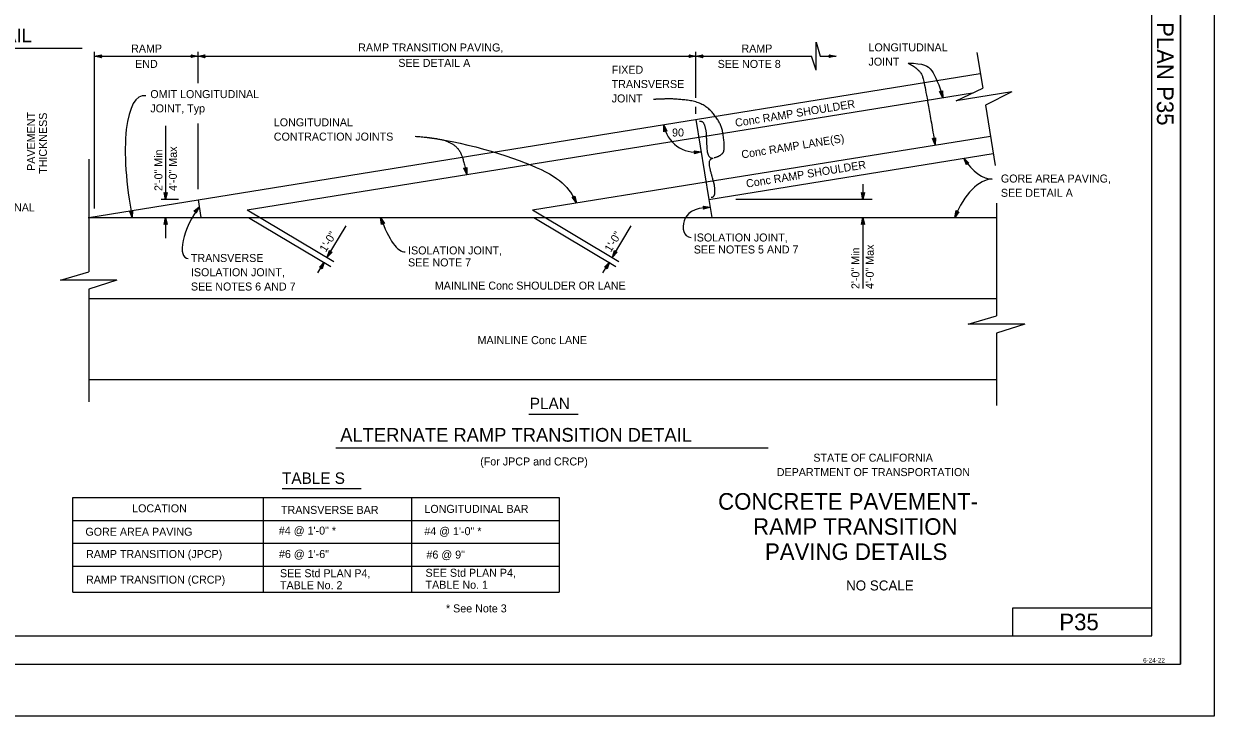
# Model space of a CAD drawing. Extents: x -894 to 866, y -476 to 714.
# Drawn here: x -175 to 866, y -476 to 130 of the extents above; entities that cross this region are included whole.
import ezdxf

# ---------------------------------------------------------------- set-up
doc = ezdxf.new("R2010")
doc.units = 0
for name, color, linetype in [('10 Sheet Format', 7, 'Continuous'), ('56 Stage 3 Anno', 7, 'Continuous'), ('57 Undefined', 7, 'Continuous'), ('60 Nongeo Data', 7, 'Continuous')]:
    doc.layers.add(name, color=color, linetype=linetype)

msp = doc.modelspace()

# ---------------------------------------------------------------- linework, layer by layer
at = {"layer": '10 Sheet Format'}
for p, q in [((836.5, 669), (836.5, -431)), ((811.5, -406), (811.5, 644)), ((811.5, -381.9), (689.5, -381.9)), ((689.5, -381.9), (689.5, -406)), ((-813.5, -406), (811.5, -406)), ((-863.5, -431), (836.5, -431))]:
    msp.add_line(p, q, dxfattribs=at)
for points in [[(-894, 713.6), (866, 713.6), (866, -476.4), (-894, -476.4)], [(-863.5, -431), (836.5, -431), (836.5, 669), (-863.5, 669)]]:
    msp.add_lwpolyline(points, close=True, dxfattribs=at)
at = {"layer": '56 Stage 3 Anno'}
for p, q in [((-113.3, -32.1), (-113.3, 105.1)), ((-22.7, 77.7), (-22.7, 105.1)), ((412.7, 64.6), (412.7, 105.1)), ((517.8, 88.8), (517.8, 113.5)), ((517.8, 113.5), (521.4, 101.2)), ((658.4, 104.5), (663.5, 73.2)), ((-113.3, 101.2), (-107.3, 102.5)), ((-113.3, 101.2), (-22.7, 101.2)), ((-107.3, 99.8), (-113.3, 101.2)), ((-113.3, 101.2), (-113.3, 101.2)), ((-107.6, 100.2), (-112, 101.2)), ((-111.9, 101.2), (-107.6, 102.2)), ((-110.6, 101.2), (-107.7, 101.8)), ((-107.8, 100.6), (-110.6, 101.2)), ((-109.2, 101.2), (-108, 101.5)), ((-108, 100.9), (-109.2, 101.2)), ((-107.3, 102.5), (-108.1, 101.2)), ((-108.1, 101.2), (-107.3, 99.8)), ((-107.3, 102.5), (-107.3, 102.5)), ((-107.3, 99.8), (-107.3, 99.8)), ((-27.9, 101.2), (-28.7, 102.5)), ((-28.7, 102.5), (-28.7, 102.5)), ((-28.7, 102.5), (-22.7, 101.2)), ((-22.7, 101.2), (-28.7, 99.9)), ((-28.7, 99.9), (-27.9, 101.2)), ((-28.7, 99.9), (-28.7, 99.9)), ((-28.5, 102.2), (-24.1, 101.2)), ((-24.1, 101.2), (-28.5, 100.2)), ((-28.3, 101.8), (-25.5, 101.2)), ((-25.5, 101.2), (-28.3, 100.6)), ((-28.1, 101.5), (-26.9, 101.2)), ((-26.9, 101.2), (-28.1, 100.9)), ((-22.7, 101.2), (-16.7, 102.5)), ((-22.7, 101.2), (412.7, 101.2)), ((-22.7, 101.2), (-22.7, 101.2)), ((-16.7, 99.8), (-22.7, 101.2)), ((-22.7, 101.2), (-22.7, 101.2)), ((-21.3, 101.2), (-16.9, 102.2)), ((-16.9, 100.2), (-21.3, 101.2)), ((-19.9, 101.2), (-17.1, 101.8)), ((-17.2, 100.6), (-19.9, 101.2)), ((-18.6, 101.2), (-17.4, 101.5)), ((-17.3, 100.9), (-18.6, 101.2)), ((-16.7, 102.5), (-17.5, 101.2)), ((-17.5, 101.2), (-16.7, 99.8)), ((-16.7, 102.5), (-16.7, 102.5)), ((-16.7, 99.8), (-16.7, 99.8)), ((407.5, 101.2), (406.7, 102.5)), ((406.7, 102.5), (406.7, 102.5)), ((406.7, 102.5), (412.7, 101.2)), ((412.7, 101.2), (406.7, 99.9)), ((406.7, 99.9), (407.5, 101.2)), ((406.7, 99.9), (406.7, 99.9)), ((407, 102.2), (411.4, 101.2)), ((411.3, 101.2), (407, 100.2)), ((407.2, 101.8), (410, 101.2)), ((410, 101.2), (407.2, 100.6)), ((407.4, 101.5), (408.6, 101.2)), ((408.6, 101.2), (407.4, 100.9)), ((412.7, 101.2), (418.7, 102.5)), ((412.7, 101.2), (412.7, 101.2)), ((418.7, 99.8), (412.7, 101.2)), ((412.7, 101.2), (412.7, 101.2)), ((412.7, 101.2), (513.8, 101.2)), ((414.1, 101.2), (418.5, 102.2)), ((418.5, 100.2), (414.1, 101.2)), ((415.5, 101.2), (418.3, 101.8)), ((418.3, 100.6), (415.5, 101.2)), ((416.9, 101.2), (418.1, 101.5)), ((418.1, 100.9), (416.9, 101.2)), ((418.7, 102.5), (417.9, 101.2)), ((417.9, 101.2), (418.7, 99.8)), ((418.7, 102.5), (418.7, 102.5)), ((418.7, 99.8), (418.7, 99.8)), ((517.8, 88.8), (513.8, 101.2)), ((521.4, 101.2), (535.3, 101.2)), ((530.1, 101.2), (529.3, 102.5)), ((529.3, 102.5), (529.3, 102.5)), ((529.3, 102.5), (535.3, 101.2)), ((535.3, 101.2), (529.3, 99.9)), ((529.3, 99.9), (530.1, 101.2)), ((529.3, 99.9), (529.3, 99.9)), ((529.5, 102.2), (533.9, 101.2)), ((533.9, 101.2), (529.5, 100.2)), ((532.5, 101.2), (529.7, 100.6)), ((529.8, 101.8), (532.5, 101.2)), ((529.9, 101.5), (531.2, 101.2)), ((531.2, 101.2), (530, 100.9)), ((535.3, 101.2), (535.3, 101.2)), ((640.3, 62.2), (663.5, 73.2)), ((625.6, 70.3), (625.6, 70.3)), ((628.2, 71), (628.2, 71)), ((628.5, 64.8), (628.5, 64.8)), ((689.1, 70.1), (640.3, 62.2)), ((689.1, 70.1), (665.9, 58.2)), ((412.7, 50.6), (412.7, 56.8)), ((665.9, 58.2), (674.4, 5.6)), ((-22.7, -15.1), (-22.7, 42.4)), ((-51.1, 40.2), (-51.1, -24.2)), ((384.6, 35), (384.5, 41.2)), ((384.5, 41.2), (384.5, 41.2)), ((384.5, 41.2), (387.2, 35.7)), ((385.7, 36.1), (384.6, 35)), ((384.6, 35), (384.6, 35)), ((384.9, 35.3), (384.8, 39.8)), ((384.8, 39.8), (386.8, 35.8)), ((385.2, 35.6), (385.1, 38.5)), ((385.1, 38.5), (386.4, 35.9)), ((385.5, 35.9), (385.5, 37.1)), ((385.5, 37.1), (386, 36)), ((387.2, 35.7), (385.7, 36.1)), ((387.2, 35.7), (387.2, 35.7)), ((619.5, 29.2), (619.5, 29.2)), ((621.8, 23.5), (621.8, 23.5)), ((622.1, 29.6), (622.1, 29.6)), ((412.1, 17.1), (411.2, 18.4)), ((411.2, 18.4), (411.2, 18.4)), ((411.2, 18.4), (417.3, 17.5)), ((417.3, 17.5), (411.4, 15.7)), ((411.4, 15.7), (412.1, 17.1)), ((411.4, 15.7), (411.4, 15.7)), ((411.5, 18), (415.9, 17.4)), ((415.9, 17.3), (411.6, 16.1)), ((411.7, 17.7), (414.6, 17.3)), ((414.6, 17.3), (411.8, 16.4)), ((411.9, 17.3), (413.2, 17.2)), ((413.2, 17.2), (412, 16.8)), ((417.3, 17.5), (417.3, 17.5)), ((649.2, 6), (647, 11.8)), ((647, 11.8), (647, 11.8)), ((647, 11.8), (651.4, 7.5)), ((649.4, 6.4), (647.8, 10.6)), ((647.8, 10.6), (651, 7.5)), ((209.8, 3.2), (209.8, 3.2)), ((212.4, 3.7), (212.4, 3.7)), ((649.6, 6.8), (648.5, 9.5)), ((648.5, 9.5), (650.6, 7.5)), ((649.9, 7.4), (649.2, 6)), ((649.2, 6), (649.2, 6)), ((649.7, 7.1), (649.3, 8.3)), ((649.3, 8.3), (650.2, 7.5)), ((651.4, 7.5), (649.9, 7.4)), ((651.4, 7.5), (651.4, 7.5)), ((212.4, -2.4), (212.4, -2.4)), ((-51.1, -24.2), (-52.4, -18.2)), ((-52.4, -18.2), (-52.4, -18.2)), ((-52.4, -18.2), (-51.1, -19)), ((-51.1, -22.8), (-52, -18.5)), ((-51.1, -21.5), (-51.7, -18.6)), ((-51.1, -20.1), (-51.3, -18.9)), ((-51.1, -19), (-49.7, -18.2)), ((-49.7, -18.2), (-51.1, -24.2)), ((-50.1, -18.5), (-51.1, -22.9)), ((-50.4, -18.7), (-51.1, -21.5)), ((-50.8, -18.9), (-51.1, -20.1)), ((-49.7, -18.2), (-49.7, -18.2)), ((558.7, -24.2), (557.4, -18.2)), ((557.4, -18.2), (557.4, -18.2)), ((557.4, -18.2), (558.7, -19)), ((558.7, -22.8), (557.7, -18.5)), ((558.7, -21.5), (558.1, -18.6)), ((558.7, -20.1), (558.4, -18.9)), ((558.7, -10.7), (558.7, -24.2)), ((558.7, -19), (560, -18.2)), ((560, -18.2), (558.7, -24.2)), ((559.7, -18.5), (558.7, -22.9)), ((559.3, -18.7), (558.7, -21.5)), ((559, -18.9), (558.7, -20.1)), ((560, -18.2), (560, -18.2)), ((-39.8, -24.2), (-55, -24.2)), ((-51.1, -24.2), (-51.1, -24.2)), ((-26.5, -34.6), (-21.7, -30.7)), ((-21.7, -30.7), (-24.4, -36.3)), ((-21.7, -30.7), (-21.7, -30.7)), ((304.4, -22.3), (304.4, -22.3)), ((306.9, -21.2), (306.9, -21.2)), ((308.1, -27.2), (308.1, -27.2)), ((566.8, -24.2), (447.7, -24.2)), ((558.7, -24.2), (558.7, -24.2)), ((-80.3, -40), (-82.8, -34.3)), ((-82.8, -34.3), (-82.8, -34.3)), ((-82.8, -34.3), (-81.3, -34.9)), ((-80.6, -38.6), (-82.4, -34.5)), ((-80.9, -37.3), (-82, -34.6)), ((-81.1, -35.9), (-81.6, -34.8)), ((-81.3, -34.9), (-80.2, -33.8)), ((-81.1, -34.7), (-81.1, -35.9)), ((-80.8, -34.4), (-80.9, -37.3)), ((-80.5, -34.1), (-80.6, -38.6)), ((-80.2, -33.8), (-80.3, -40)), ((-80.3, -40), (-80.3, -40)), ((-80.2, -33.8), (-80.2, -33.8)), ((-52.4, -46), (-51.1, -40)), ((-52.1, -45.8), (-51.1, -41.4)), ((-51.1, -40), (-51.1, -40)), ((-51.1, -40), (-49.7, -46)), ((-51.1, -40), (-51.1, -58)), ((-51.1, -41.4), (-50.1, -45.8)), ((-24.9, -34.8), (-26.5, -34.6)), ((-26.5, -34.6), (-26.5, -34.6)), ((-26.1, -34.7), (-22.6, -31.8)), ((-25.6, -34.7), (-23.4, -32.9)), ((-25.3, -34.8), (-24.3, -34)), ((-24.4, -36.3), (-24.9, -34.8)), ((-24.3, -34), (-24.8, -35.1)), ((-23.4, -32.9), (-24.7, -35.5)), ((-22.6, -31.8), (-24.5, -35.9)), ((-24.4, -36.3), (-24.4, -36.3)), ((20.3, -33.4), (95.9, -78.6)), ((21.4, -40), (93.3, -83)), ((137.7, -46.1), (136.9, -40)), ((136.9, -40), (136.9, -40)), ((136.9, -40), (140.2, -45.2)), ((138, -45.8), (137.4, -41.3)), ((137.4, -41.3), (139.8, -45.1)), ((269.7, -33.4), (345.2, -78.6)), ((270.8, -40), (342.6, -83)), ((557.4, -46), (558.7, -40)), ((557.7, -45.8), (558.7, -41.4)), ((558.7, -40), (558.7, -40)), ((558.7, -40), (560, -46)), ((558.7, -40), (558.7, -102.2)), ((558.7, -41.4), (559.7, -45.8)), ((639.1, -40), (640.3, -34)), ((642.7, -35), (639.1, -40)), ((639.1, -40), (639.1, -40)), ((639.6, -38.7), (640.5, -34.3)), ((642.3, -35.1), (639.6, -38.7)), ((640.2, -37.5), (640.7, -34.6)), ((641.9, -35.1), (640.2, -37.5)), ((640.3, -34), (640.3, -34)), ((640.3, -34), (641.2, -35.2)), ((640.7, -36.2), (641, -35)), ((641.5, -35.2), (640.7, -36.2)), ((641.2, -35.2), (642.7, -35)), ((642.7, -35), (642.7, -35)), ((-51.1, -45.2), (-52.4, -46)), ((-52.4, -46), (-52.4, -46)), ((-51.7, -45.5), (-51.1, -42.7)), ((-51.3, -45.4), (-51.1, -44.1)), ((-51.1, -42.7), (-50.4, -45.6)), ((-51.1, -44.1), (-50.8, -45.3)), ((-49.7, -46), (-51.1, -45.2)), ((-49.7, -46), (-49.7, -46)), ((90.2, -74.8), (106.7, -47.3)), ((138.7, -44.9), (137.7, -46.1)), ((137.7, -46.1), (137.7, -46.1)), ((138.2, -45.4), (137.9, -42.6)), ((137.9, -42.6), (139.4, -45)), ((138.5, -45.1), (138.3, -43.9)), ((138.3, -43.9), (139, -44.9)), ((140.2, -45.2), (138.7, -44.9)), ((140.2, -45.2), (140.2, -45.2)), ((339.6, -74.8), (356, -47.3)), ((558.7, -45.2), (557.4, -46)), ((557.4, -46), (557.4, -46)), ((558.1, -45.5), (558.7, -42.7)), ((558.4, -45.4), (558.7, -44.1)), ((558.7, -42.7), (559.3, -45.6)), ((558.7, -44.1), (559, -45.3)), ((560, -46), (558.7, -45.2)), ((560, -46), (560, -46)), ((92.2, -68.9), (92.2, -68.9)), ((94.5, -70.3), (94.5, -70.3)), ((341.5, -68.9), (341.5, -68.9)), ((343.8, -70.3), (343.8, -70.3)), ((82, -88.5), (87.6, -79.1)), ((87.6, -79.1), (87.6, -79.1)), ((90.2, -74.8), (90.2, -74.8)), ((331.3, -88.5), (337, -79.1)), ((337, -79.1), (337, -79.1)), ((339.6, -74.8), (339.6, -74.8)), ((-143.1, -94.8), (-118.4, -87.6)), ((83.4, -83.6), (83.4, -83.6)), ((85.7, -84.9), (85.7, -84.9)), ((332.8, -83.6), (332.8, -83.6)), ((335, -84.9), (335, -84.9)), ((-93.7, -94.8), (-143.1, -94.8)), ((-93.7, -94.8), (-118.4, -102.8)), ((650.8, -133.2), (675.5, -126.1)), ((700.3, -133.2), (650.8, -133.2)), ((700.3, -133.2), (675.5, -141.3))]:
    msp.add_line(p, q, dxfattribs=at)
for points in [[(628.2, 71), (628.5, 64.8), (625.6, 70.3), (626, 70.2), (628.1, 66.2), (627.9, 70.7), (627.6, 70.4), (627.8, 67.5), (626.4, 70), (626.8, 69.9), (627.4, 68.8), (627.3, 70.1), (627.1, 69.8), (625.6, 70.3), (627.1, 69.8)], [(622.1, 29.6), (621.8, 23.5), (619.5, 29.2), (619.9, 29), (621.5, 24.8), (621.8, 29.3), (621.5, 29.1), (621.3, 26.2), (620.2, 28.9), (620.6, 28.7), (621.1, 27.5), (621.2, 28.8), (620.9, 28.6), (619.5, 29.2), (620.9, 28.6)], [(212.4, 3.7), (212.4, -2.4), (209.8, 3.2), (210.2, 3.1), (212.1, -1), (212.1, 3.5), (211.8, 3.2), (211.8, 0.3), (210.6, 2.9), (211, 2.8), (211.5, 1.7), (211.5, 2.9), (211.3, 2.7), (209.8, 3.2), (211.3, 2.7)], [(306.9, -21.2), (308.1, -27.2), (304.4, -22.3), (304.8, -22.4), (307.6, -26), (306.6, -21.5), (306.4, -21.9), (307, -24.7), (305.3, -22.4), (305.7, -22.5), (306.4, -23.4), (306.2, -22.2), (306, -22.5), (304.4, -22.3), (306, -22.5)], [(419, -30.1), (425.1, -31), (419.2, -32.7), (419.4, -32.3), (423.7, -31.1), (419.3, -30.4), (419.5, -30.7), (422.4, -31.2), (419.6, -32), (419.8, -31.6), (421, -31.3), (419.8, -31.1), (419.9, -31.3), (419.2, -32.7), (419.9, -31.3)], [(94.5, -70.3), (90.2, -74.8), (92.2, -68.9), (92.4, -69.3), (90.9, -73.6), (94, -70.3), (93.6, -70.3), (91.6, -72.4), (92.6, -69.7), (92.7, -70), (92.4, -71.2), (93.2, -70.3), (92.9, -70.3), (92.2, -68.9), (92.9, -70.3)], [(343.8, -70.3), (339.6, -74.8), (341.5, -68.9), (341.7, -69.3), (340.3, -73.6), (343.4, -70.3), (343, -70.3), (341, -72.4), (341.9, -69.7), (342.1, -70), (341.7, -71.2), (342.6, -70.3), (342.2, -70.3), (341.5, -68.9), (342.2, -70.3)], [(83.4, -83.6), (87.6, -79.1), (85.7, -84.9), (85.5, -84.6), (86.9, -80.3), (83.8, -83.6), (84.2, -83.6), (86.2, -81.5), (85.3, -84.2), (85.1, -83.8), (85.5, -82.7), (84.6, -83.6), (85, -83.6), (85.7, -84.9), (85, -83.6)], [(332.8, -83.6), (337, -79.1), (335, -84.9), (334.8, -84.6), (336.3, -80.3), (333.2, -83.6), (333.6, -83.6), (335.6, -81.5), (334.7, -84.2), (334.5, -83.8), (334.9, -82.7), (334, -83.6), (334.3, -83.6), (335, -84.9), (334.3, -83.6)]]:
    msp.add_lwpolyline(points, close=True, dxfattribs=at)
msp.add_arc((412.7, 45.7), 28.6, 189.1787, 279.1785, dxfattribs=at)
for centre, major_axis, ratio, start_param, end_param in [((-50.1, -38.8), (21.5, -105.2), 0.27818, 3.038807, 4.666772), ((662.2, 50.9), (-13, 57), 0.499837, 2.207776, 3.026764), ((662.1, -63.8), (-13, -57), 0.499837, 3.255382, 4.398228), ((-19, -47.8), (-14.5, -27.5), 0.371711, 4.252493, 6.474303), ((145.7, 5.5), (-12.7, 75.4), 0.257202, 2.17458, 3.138654)]:
    msp.add_ellipse(centre, major_axis=major_axis, ratio=ratio, start_param=start_param, end_param=end_param, dxfattribs=at)
for points, degree in [([(598.2, 95.1), (612, 94.8), (619.1, 91.6), (625.4, 76), (628.5, 64.8)], 3), ([(598.2, 95.1), (608.5, 89.8), (612.9, 77.9), (621.8, 23.5)], 2), ([(428.7, 12.4), (436.7, 14.3), (437.8, 24.1), (435, 42.7), (419.2, 60.9), (392.7, 64.1), (379.2, 63.4), (375.7, 63.4)], 2), ([(415.7, 44.2), (418.9, 44.9), (421.5, 36.4), (421.8, 29.2), (422.5, 15.2), (425.6, 11.7), (427.7, 12)], 2), ([(167, 31.1), (189.2, 29.5), (203.2, 23), (209.1, 12.7), (212.4, -2.4)], 2), ([(167, 31.1), (199.2, 29), (286.3, 4.1), (302, -13.7), (308.1, -27.2)], 3), ([(426.1, -22.3), (429.4, -22), (429.3, -13.1), (427.4, -6.2), (423.8, 7.4), (425.6, 11.7), (427.7, 12)], 2), ([(425.1, -31), (410.1, -31.5), (399, -41.7), (401.4, -56.7), (408.6, -57.6)], 3)]:
    msp.add_open_spline(points, degree=degree, dxfattribs=at)
at = {"layer": '57 Undefined'}
for p, q in [((-379.2, 108.2), (-124.1, 108.2)), ((266.4, -212), (309.7, -212)), ((97.7, -241.5), (476, -241.5)), ((50.8, -277.3), (120, -277.3))]:
    msp.add_line(p, q, dxfattribs=at)
at = {"layer": '60 Nongeo Data'}
for p, q in [((-118.4, -40.1), (661.4, 85.9)), ((415.2, 30.4), (654.7, 69.1)), ((412.7, 45.7), (424, -24.2)), ((421.6, -8.9), (670.3, 31.3)), ((20.3, -33.4), (415.2, 30.4)), ((-118.4, 11), (-118.4, -87.6)), ((424, -24.2), (672.7, 15.9)), ((269.7, -33.4), (421.6, -8.9)), ((-22.7, -24.6), (-20.2, -40)), ((424, -24.2), (426.6, -40)), ((675.5, -27.5), (675.5, -126.1)), ((-119, -40), (-20.2, -40)), ((-20.2, -40), (675.5, -40)), ((-118.4, -102.8), (-118.4, -201.4)), ((-118.4, -110.9), (675.5, -110.9)), ((675.5, -141.3), (675.5, -204.5)), ((-118.4, -181.7), (675.5, -181.7)), ((-132.2, -285.1), (293.1, -285.1)), ((-132.2, -367.8), (-132.2, -285.1)), ((34.6, -367.8), (34.6, -285.1)), ((164.1, -367.8), (164.1, -285.1)), ((293.1, -285.1), (293.1, -367.8)), ((-132.2, -305.1), (293.1, -305.1)), ((-132.2, -325.1), (293.1, -325.1)), ((-132.2, -345.1), (293.1, -345.1)), ((-132.2, -367.8), (293.1, -367.8))]:
    msp.add_line(p, q, dxfattribs=at)

# ---------------------------------------------------------------- texts
at = {"layer": '10 Sheet Format'}
msp.add_text('2022 STANDARD PLAN P35', height=14.5, rotation=270, dxfattribs=at).set_placement((815.9, 291.6))
for s, height, p in [('STATE OF CALIFORNIA', 7, (515.4, -253.7)), ('DEPARTMENT OF TRANSPORTATION', 7, (483.4, -266.3)), ('CONCRETE PAVEMENT-', 14.5, (432.1, -295.7)), ('RAMP TRANSITION', 14.5, (462.7, -317.7)), ('PAVING DETAILS', 14.5, (473.1, -339.7)), ('NO SCALE', 8.75, (544, -366.4)), ('6-24-22', 4, (803.8, -429.5))]:
    msp.add_text(s, height=height, dxfattribs=at).set_placement(p)
at = {"layer": '57 Undefined'}
for s, height, p in [('RAMP TRANSITION DETAIL', 12, (-376.8, 113.4)), ('RAMP', 7, (-81.3, 104.4)), ('RAMP TRANSITION PAVING,', 7, (117.3, 105.3)), ('RAMP', 7, (452.5, 104.4)), ('LONGITUDINAL', 7, (563.6, 105.4)), ('END', 7, (-77.8, 90.9)), ('SEE DETAIL A', 7, (152.4, 91.8)), ('SEE NOTE 8', 7, (431.7, 90.9)), ('JOINT', 7, (563.6, 92.9)), ('FIXED', 7, (339, 85.8)), ('TRANSVERSE', 7, (339, 73.3)), ('OMIT LONGITUDINAL', 7, (-64.5, 64.5)), ('JOINT', 7, (339, 60.7)), ('JOINT, Typ', 7, (-64.5, 52)), ('LONGITUDINAL', 7, (43.5, 39.8)), ('CONTRACTION JOINTS ', 7, (43.5, 27.3)), ('90', 7, (391.8, 30.9)), ('GORE AREA PAVING,', 7, (679.4, -9.4)), ('SEE DETAIL A', 7, (679.4, -21.9)), ('TRANSVERSE AND LONGITUDINAL', 7, (-323.1, -34.7)), ('ISOLATION JOINT,', 7, (410.8, -61)), ('TRANSVERSE', 7, (-29, -78.9)), ('ISOLATION JOINT,', 7, (160.9, -72.3)), ('SEE NOTES 5 AND 7', 7, (410.8, -71.5)), ('SEE NOTE 7', 7, (160.9, -82.8)), ('ISOLATION JOINT,', 7, (-29, -91.4)), ('SEE NOTES 6 AND 7', 7, (-29, -103.9)), ('MAINLINE Conc SHOULDER OR LANE', 7, (184.3, -103.1)), ('MAINLINE Conc LANE', 7, (221.7, -150.8)), ('PLAN', 10, (267.4, -207.7)), ('ALTERNATE RAMP TRANSITION DETAIL', 12, (101.6, -236.2)), ('(For JPCP and CRCP)', 7, (224, -257)), ('TABLE S', 10, (50.7, -273.1)), ('LOCATION', 7, (-80.4, -298)), ('LONGITUDINAL BAR', 7, (175.2, -298.5)), ('TRANSVERSE BAR', 7, (49.8, -299.4)), ('GORE AREA PAVING', 7, (-121.3, -318.5)), ('#4 @ 1\'-0" *', 7, (47.9, -317.5)), ('#4 @ 1\'-0" *', 7, (175.1, -318)), ('RAMP TRANSITION (JPCP)', 7, (-120.7, -338)), ('#6 @ 1\'-6"', 7, (48, -338)), ('#6 @ 9"', 7, (177, -338.5)), ('RAMP TRANSITION (CRCP)', 7, (-120.7, -360.4)), ('SEE Std PLAN P4,', 7, (48.9, -354.8)), ('SEE Std PLAN P4,', 7, (176.2, -354.4)), ('TABLE No. 2', 7, (48.9, -365.3)), ('TABLE No. 1', 7, (176.2, -364.9)), ('* See Note 3', 7, (194.1, -385.6))]:
    msp.add_text(s, height=height, dxfattribs=at).set_placement(p)
for s, rotation, p in [('Conc RAMP SHOULDER', 9.1786, (447.5, 39.3)), ('PAVEMENT', 90, (-165.3, 0.8)), ('THICKNESS', 90, (-154.9, -1.8)), ('Conc RAMP LANE(S)', 9.1786, (453, 11.6)), ('4\'-0" Max', 90, (-41.3, -16.8)), ('2\'-0" Min', 90, (-53.9, -16.8)), ('Conc RAMP SHOULDER', 9.1786, (457.1, -13.9)), ('1\'-0"', 58.3965, (88.9, -70.9)), ('1\'-0"', 58.3965, (338.2, -70.9)), ('2\'-0" Min', 90, (555.7, -102.6)), ('4\'-0" Max', 90, (568.2, -102.6))]:
    msp.add_text(s, height=7, rotation=rotation, dxfattribs=at).set_placement(p)
at = {"layer": '60 Nongeo Data'}
msp.add_text('P35', height=14.5, dxfattribs=at).set_placement((730.5, -401.2))

doc.saveas('drawing.dxf')
